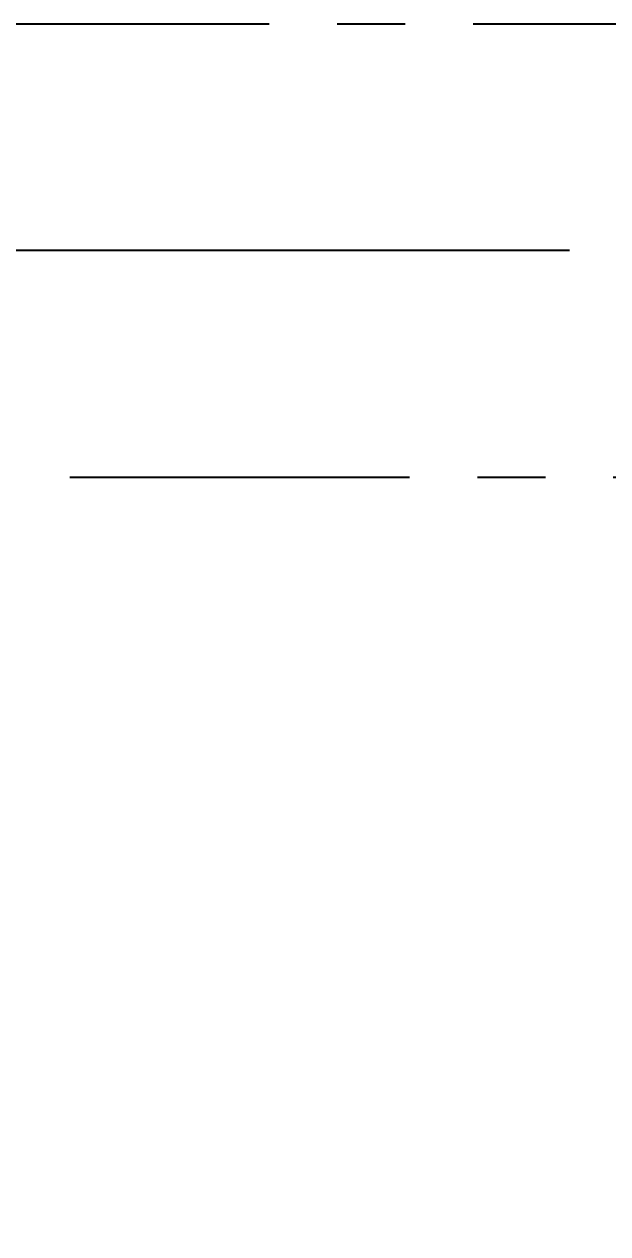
# Model space of a CAD drawing. Header units: inches. Extents: x 0 to 4731, y 0 to 1632.
# Drawn here: x 704.9 to 730.7, y 587.6 to 641 of the extents above; entities that cross this region are included whole.
import ezdxf

# ---------------------------------------------------------------- set-up
doc = ezdxf.new("R2010")
doc.units = ezdxf.units.IN
doc.header["$LTSCALE"] = 48
doc.header["$MEASUREMENT"] = 0
doc.linetypes.add('CENTER', pattern=[2, 1.25, -0.25, 0.25, -0.25])
doc.layers.add('AM_7', color=142, linetype='CENTER', lineweight=25)
doc.layers.add('Equipment-AM_5', color=92, linetype='Continuous', lineweight=25)
doc.styles.add('ISOCP', font='ISOCP.SHX')
doc.styles.get("Standard").update_dxf_attribs({"font": 'ROMANS.SHX', "width": 0.7})
doc.dimstyles.new('METSOPOWER_ANSI$0', dxfattribs={"dimtxt": 0.12, "dimasz": 0.12, "dimexe": 0.1, "dimexo": 0.05, "dimgap": 0.06, "dimtad": 1, "dimtoh": 1, "dimdec": 5, "dimzin": 12, "dimdsep": 46, "dimlunit": 4, "dimtxsty": 'Standard', "dimcen": 0, "dimclrd": 256, "dimclre": 256, "dimclrt": 140, "dimadec": 0, "dimazin": 2, "dimtp": 0.1, "dimtm": 0.1, "dimtfac": 0.71, "dimtdec": 5, "dimtmove": 0, "dimatfit": 3, "dimfxl": 1, "dimfrac": 2, "dimtzin": 7, "dimlwd": -1, "dimlwe": -1, "dimarcsym": 1})

# ---------------------------------------------------------------- blocks, each defined once
blk = doc.blocks.new('*D496')
at = {"layer": 'Defpoints', "color": 0, "transparency": 16777216}
for p in [(731.364, 631.03), (656.528, 509.03), (750.681, 509.03)]:
    blk.add_point(p, dxfattribs=at)
at = {"layer": 'Equipment-AM_5', "linetype": 'ByBlock', "transparency": 16777216}
for p, q in [((728.964, 631.03), (651.728, 631.03)), ((656.528, 625.27), (656.528, 514.79)), ((748.281, 509.03), (651.728, 509.03))]:
    blk.add_line(p, q, dxfattribs=at)
at = {"layer": 'Equipment-AM_5', "transparency": 16777216}
for points in [[(655.568, 625.27), (657.488, 625.27), (656.528, 631.03)], [(655.568, 514.79), (657.488, 514.79), (656.528, 509.03)]]:
    blk.add_solid(points, dxfattribs=at)
at = {"layer": 'Equipment-AM_5', "color": 140, "transparency": 16777216, "insert": (650.768, 570.03), "char_height": 5.76, "attachment_point": 5, "rotation": 90, "style": 'ISOCP', "bg_fill": 3, "box_fill_scale": 1.25, "bg_fill_color": 256, "bg_fill_true_color": 13158600, "bg_fill_transparency": 0}
blk.add_mtext('10\'-2"', dxfattribs=at)

msp = doc.modelspace()

# ---------------------------------------------------------------- linework, layer by layer
at = {"layer": 'AM_7', "ltscale": 0.25}
msp.add_line((1003.705925, 641.030171), (695.863562, 641.030171), dxfattribs=at)

# ---------------------------------------------------------------- dimensions: what is measured, and where the dimension line sits
at = {"layer": 'Equipment-AM_5'}
dim = msp.add_linear_dim(base=(656.528237, 509.030171), p1=(731.363551, 631.030171), p2=(750.681171, 509.030171), angle=90, dimstyle='METSOPOWER_ANSI$0', override={"dimscale": 48, "dimzin": 15, "dimtxsty": 'ISOCP', "dimtfill": 1}, dxfattribs=at)
dim.commit()
dim.dimension.update_dxf_attribs({"geometry": '*D496', "text_midpoint": (650.76767, 570.030171)})

# ---------------------------------------------------------------- next in the draw order: linework, layer by layer
at = {"layer": 'AM_7', "ltscale": 0.25}
msp.add_line((769.899014, 621.004638), (695.863562, 621.004638), dxfattribs=at)

doc.saveas('drawing.dxf')
